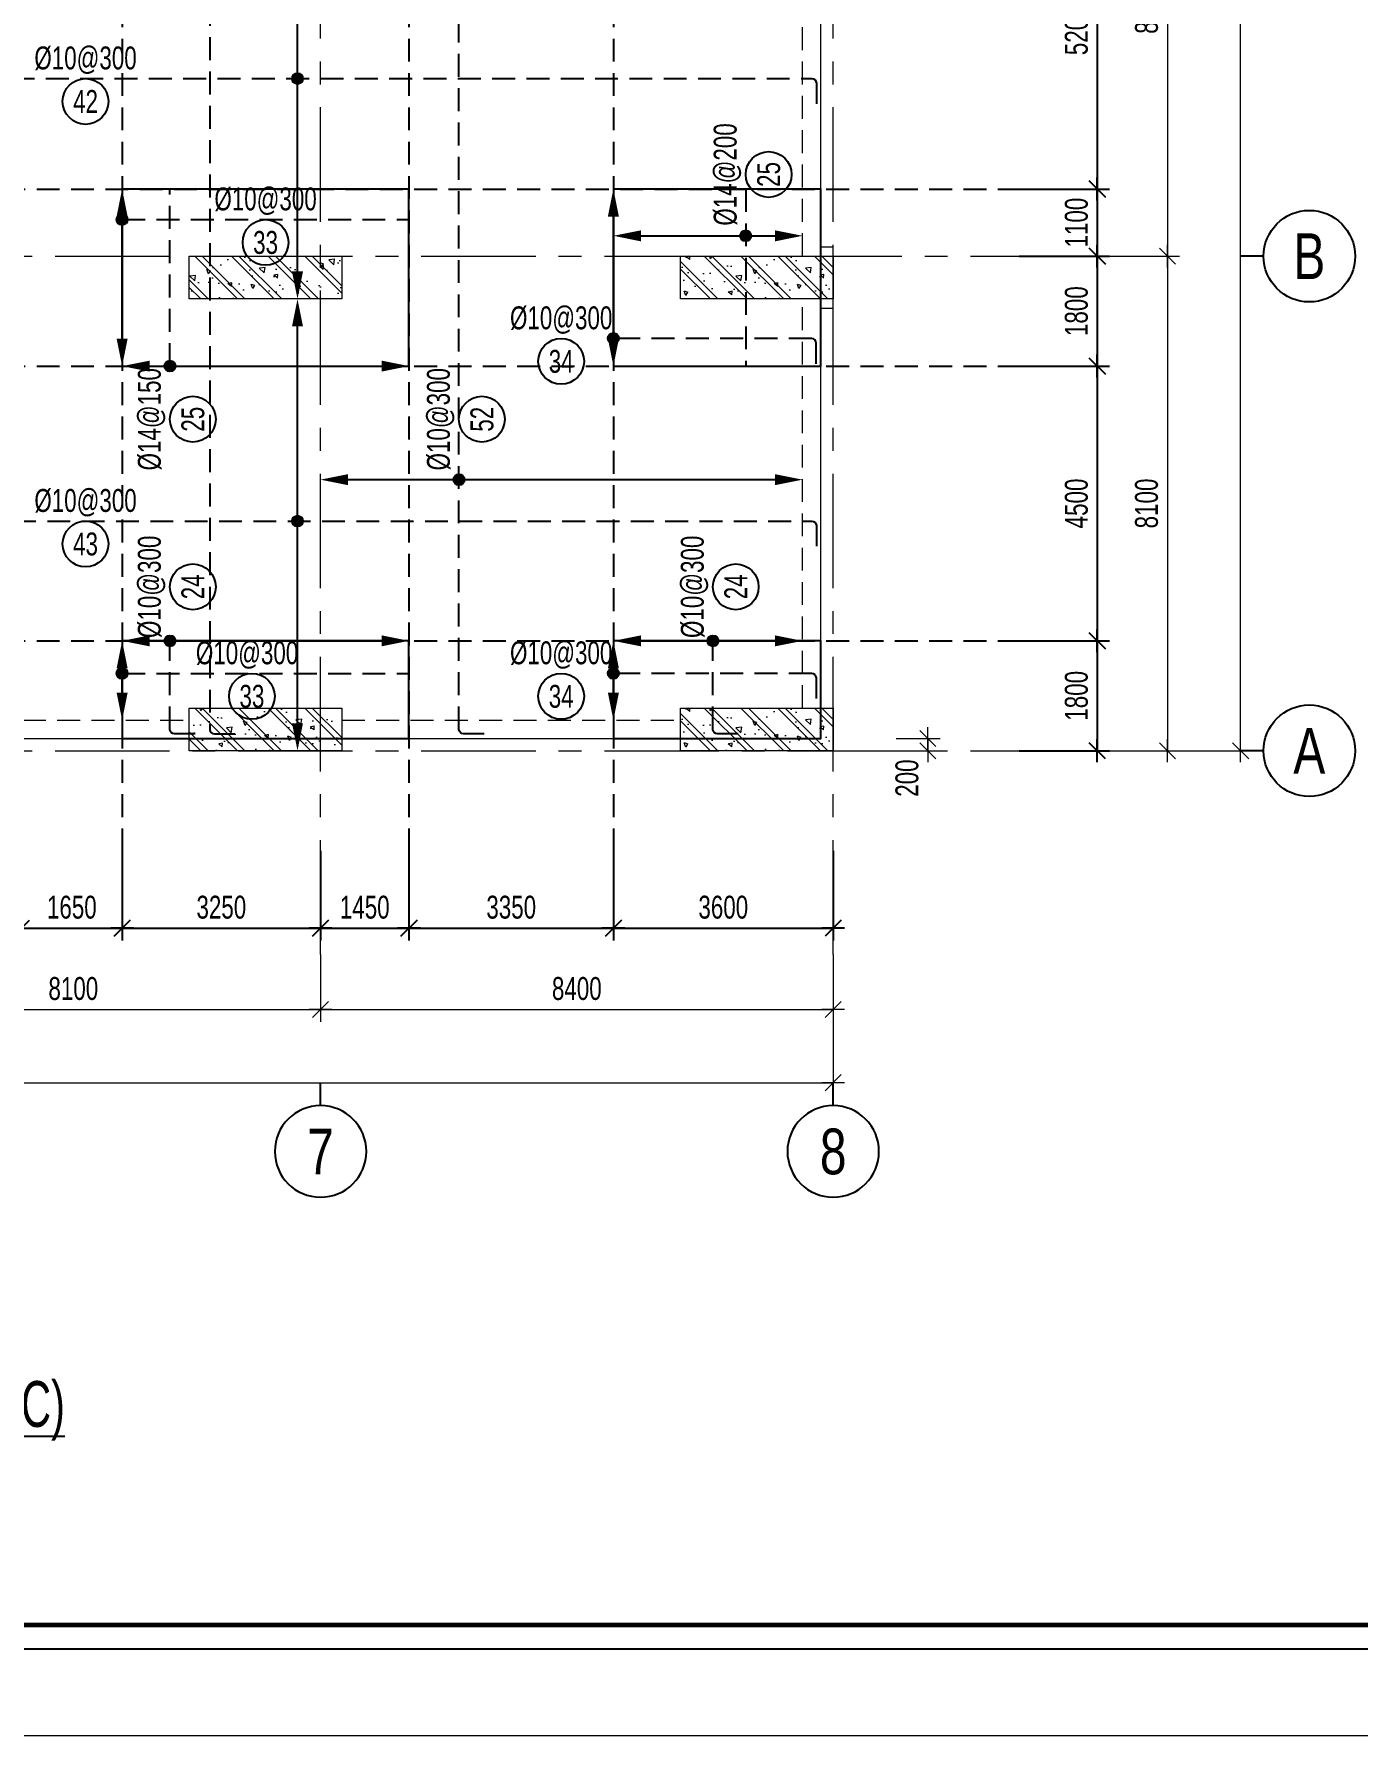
# Model space of a CAD drawing. Extents: x 475529 to 721982, y 1293854 to 1371032.
# Drawn here: x 677306 to 699000, y 1293854 to 1321727 of the extents above; entities that cross this region are included whole.
import ezdxf
from ezdxf.enums import TextEntityAlignment as Align

# ---------------------------------------------------------------- set-up
doc = ezdxf.new("R2010")
doc.units = 0
doc.header["$LTSCALE"] = 1500
doc.header["$MEASUREMENT"] = 0
doc.linetypes.add('CENTER', pattern=[2, 1.25, -0.25, 0.25, -0.25])
doc.linetypes.add('HIDDEN', pattern=[0.375, 0.25, -0.125])
doc.layers.get('Defpoints').update_dxf_attribs({"lineweight": 9})
for name, color, linetype, lineweight in [('02.CDC.DIM', 1, 'Continuous', 20), ('CDC- COT', 3, 'Continuous', 0), ('CDC- DAM', 3, 'Continuous', 5), ('CDC- TRUC', 5, 'CENTER', 15), ('Dim', 8, 'Continuous', 15)]:
    doc.layers.add(name, color=color, linetype=linetype, lineweight=lineweight)
for name, color, linetype in [('CDC-KHUNGTEN', 9, 'Continuous'), ('CDC.02.DIM', 1, 'Continuous'), ('CDC.06.TEXT', 2, 'Continuous'), ('KCS_CHI', 1, 'Continuous'), ('KCS_DIM', 1, 'Continuous'), ('KCS_HIDDEN', 8, 'HIDDEN'), ('KCS_STEEL_TOP', 4, 'HIDDEN'), ('KCS_TEXT_SOTHEP', 2, 'Continuous'), ('KCS_TEXT_TEN COT', 3, 'Continuous'), ('KCS_TEXT_THEP', 2, 'Continuous')]:
    doc.layers.add(name, color=color, linetype=linetype)
doc.layers.add('KCS_KHONG_IN', color=87, linetype='Continuous', plot=False)
doc.styles.add('BIGTEXT', font='', dxfattribs={"width": 0.8, "height": 1000})
doc.styles.add('KCS_SMTEXT', font='arial.ttf', dxfattribs={"width": 0.7})
doc.styles.add('VN simplex', font='arial.ttf', dxfattribs={"width": 0.7})
doc.styles.get('BIGTEXT').set_extended_font_data('.VnArialH')
doc.dimstyles.new('DIM A1 1-150 (Time City)', dxfattribs={"dimtxt": 375, "dimasz": 1.25, "dimexe": 200, "dimexo": 0, "dimgap": 150, "dimtad": 1, "dimdec": 0, "dimzin": 13, "dimdsep": 46, "dimtxsty": 'VN simplex', "dimblk1": 'D', "dimblk2": 'D', "dimsah": 1, "dimcen": 0, "dimdle": 50, "dimclrd": 1, "dimclre": 1, "dimclrt": 2, "dimadec": 0, "dimazin": 0, "dimtfac": 1, "dimtdec": 0, "dimtix": 1, "dimtmove": 2, "dimatfit": 3, "dimldrblk": 'D', "dimfxl": 1, "dimtolj": 1, "dimtzin": 13, "dimarcsym": 0})

# ---------------------------------------------------------------- blocks, each defined once
blk = doc.blocks.new('D')
at = {"color": 8}
blk.add_line((150, 0), (-150, 0), dxfattribs=at)
at = {"color": 3}
blk.add_line((106, 106), (-106, -106), dxfattribs=at)
blk = doc.blocks.new('*D241')
at = {"layer": 'Defpoints', "color": 0, "ltscale": 0.5, "transparency": 16777216}
for p in [(61803, 16200), (61803, 8100), (62778, 8100)]:
    blk.add_point(p, dxfattribs=at)
at = {"layer": 'Dim', "color": 1, "lineweight": -2, "ltscale": 0.5, "transparency": 16777216}
for p, q in [((61803, 16200), (62978, 16200)), ((62778, 16199), (62778, 8101)), ((61803, 8100), (62978, 8100))]:
    blk.add_line(p, q, dxfattribs=at)
at = {"layer": 'Dim', "color": 1, "lineweight": -2, "ltscale": 0.5, "transparency": 16777216, "xscale": 1.25, "yscale": 1.25, "zscale": 1.25}
for p, rotation in [((62778, 16200), 90), ((62778, 8100), 270)]:
    blk.add_blockref('D', p, dxfattribs=dict(at, rotation=rotation))
at = {"layer": 'Dim', "color": 2, "ltscale": 0.5, "transparency": 16777216, "insert": (62437, 12150), "char_height": 375, "attachment_point": 5, "rotation": 90, "style": 'VN simplex'}
blk.add_mtext('\\A1;8100', dxfattribs=at)
blk = doc.blocks.new('*D242')
at = {"layer": 'Defpoints', "color": 0, "ltscale": 0.5, "transparency": 16777216}
for p in [(61803, 8100), (61583, 0), (62778, 0)]:
    blk.add_point(p, dxfattribs=at)
at = {"layer": 'Dim', "color": 1, "lineweight": -2, "ltscale": 0.5, "transparency": 16777216}
for p, q in [((61803, 8100), (62978, 8100)), ((62778, 8099), (62778, 1)), ((61583, 0), (62978, 0))]:
    blk.add_line(p, q, dxfattribs=at)
at = {"layer": 'Dim', "color": 1, "lineweight": -2, "ltscale": 0.5, "transparency": 16777216, "xscale": 1.25, "yscale": 1.25, "zscale": 1.25}
for p, rotation in [((62778, 8100), 90), ((62778, 0), 270)]:
    blk.add_blockref('D', p, dxfattribs=dict(at, rotation=rotation))
at = {"layer": 'Dim', "color": 2, "ltscale": 0.5, "transparency": 16777216, "insert": (62437, 4050), "char_height": 375, "attachment_point": 5, "rotation": 90, "style": 'VN simplex'}
blk.add_mtext('\\A1;8100', dxfattribs=at)
blk = doc.blocks.new('*D261')
at = {"layer": 'Defpoints', "color": 0, "ltscale": 0.5, "transparency": 16777216}
for p in [(40800, -3337), (48900, -3337), (48900, -4237)]:
    blk.add_point(p, dxfattribs=at)
at = {"layer": 'Dim', "color": 1, "lineweight": -2, "ltscale": 0.5, "transparency": 16777216}
for p, q in [((40800, -3337), (40800, -4437)), ((48900, -3337), (48900, -4437)), ((40801, -4237), (48899, -4237))]:
    blk.add_line(p, q, dxfattribs=at)
at = {"layer": 'Dim', "color": 1, "lineweight": -2, "ltscale": 0.5, "transparency": 16777216, "xscale": 1.25, "yscale": 1.25, "zscale": 1.25, "rotation": 180}
blk.add_blockref('D', (40800, -4237), dxfattribs=at)
at = {"layer": 'Dim', "color": 1, "lineweight": -2, "ltscale": 0.5, "transparency": 16777216, "xscale": 1.25, "yscale": 1.25, "zscale": 1.25}
blk.add_blockref('D', (48900, -4237), dxfattribs=at)
at = {"layer": 'Dim', "color": 2, "ltscale": 0.5, "transparency": 16777216, "insert": (44850, -3896), "char_height": 375, "attachment_point": 5, "style": 'VN simplex'}
blk.add_mtext('\\A1;8100', dxfattribs=at)
blk = doc.blocks.new('*D262')
at = {"layer": 'Defpoints', "color": 0, "ltscale": 0.5, "transparency": 16777216}
for p in [(48900, -3337), (57300, -3337), (57300, -4237)]:
    blk.add_point(p, dxfattribs=at)
at = {"layer": 'Dim', "color": 1, "lineweight": -2, "ltscale": 0.5, "transparency": 16777216}
for p, q in [((48900, -3337), (48900, -4437)), ((57300, -3337), (57300, -4437)), ((48901, -4237), (57299, -4237))]:
    blk.add_line(p, q, dxfattribs=at)
at = {"layer": 'Dim', "color": 1, "lineweight": -2, "ltscale": 0.5, "transparency": 16777216, "xscale": 1.25, "yscale": 1.25, "zscale": 1.25, "rotation": 180}
blk.add_blockref('D', (48900, -4237), dxfattribs=at)
at = {"layer": 'Dim', "color": 1, "lineweight": -2, "ltscale": 0.5, "transparency": 16777216, "xscale": 1.25, "yscale": 1.25, "zscale": 1.25}
blk.add_blockref('D', (57300, -4237), dxfattribs=at)
at = {"layer": 'Dim', "color": 2, "ltscale": 0.5, "transparency": 16777216, "insert": (53100, -3896), "char_height": 375, "attachment_point": 5, "style": 'VN simplex'}
blk.add_mtext('\\A1;8400', dxfattribs=at)
blk = doc.blocks.new('*D254')
at = {"layer": 'Defpoints', "color": 0, "ltscale": 0.5, "transparency": 16777216}
for p in [(61803, 48600), (63978, 48600), (61803, 0)]:
    blk.add_point(p, dxfattribs=at)
at = {"layer": 'Dim', "color": 1, "lineweight": -2, "ltscale": 0.5, "transparency": 16777216}
for p, q in [((61803, 48600), (64178, 48600)), ((63978, 1), (63978, 48599)), ((61803, 0), (64178, 0))]:
    blk.add_line(p, q, dxfattribs=at)
at = {"layer": 'Dim', "color": 1, "lineweight": -2, "ltscale": 0.5, "transparency": 16777216, "xscale": 1.25, "yscale": 1.25, "zscale": 1.25}
for p, rotation in [((63978, 48600), 90), ((63978, 0), 270)]:
    blk.add_blockref('D', p, dxfattribs=dict(at, rotation=rotation))
at = {"layer": 'Dim', "color": 2, "ltscale": 0.5, "transparency": 16777216, "insert": (63637, 24300), "char_height": 375, "attachment_point": 5, "rotation": 90, "style": 'VN simplex'}
blk.add_mtext('\\A1;48600', dxfattribs=at)
blk = doc.blocks.new('*D256')
at = {"layer": 'Defpoints', "color": 0, "ltscale": 0.5, "transparency": 16777216}
for p in [(0, -3337), (57300, -3337), (57300, -5437)]:
    blk.add_point(p, dxfattribs=at)
at = {"layer": 'Dim', "color": 1, "lineweight": -2, "ltscale": 0.5, "transparency": 16777216}
for p, q in [((0, -3337), (0, -5637)), ((57300, -3337), (57300, -5637)), ((1, -5437), (57299, -5437))]:
    blk.add_line(p, q, dxfattribs=at)
at = {"layer": 'Dim', "color": 1, "lineweight": -2, "ltscale": 0.5, "transparency": 16777216, "xscale": 1.25, "yscale": 1.25, "zscale": 1.25, "rotation": 180}
blk.add_blockref('D', (0, -5437), dxfattribs=at)
at = {"layer": 'Dim', "color": 1, "lineweight": -2, "ltscale": 0.5, "transparency": 16777216, "xscale": 1.25, "yscale": 1.25, "zscale": 1.25}
blk.add_blockref('D', (57300, -5437), dxfattribs=at)
at = {"layer": 'Dim', "color": 2, "ltscale": 0.5, "transparency": 16777216, "insert": (28650, -5095), "char_height": 375, "attachment_point": 5, "style": 'VN simplex'}
blk.add_mtext('\\A1;57300', dxfattribs=at)
blk = doc.blocks.new('*D248')
at = {"layer": 'Defpoints', "color": 0, "ltscale": 0.5, "transparency": 16777216}
for p in [(58333, 200), (58333, 0), (58853, 0)]:
    blk.add_point(p, dxfattribs=at)
at = {"layer": 'Dim', "color": 1, "lineweight": -2, "ltscale": 0.5, "transparency": 16777216}
for p, q in [((58333, 200), (59053, 200)), ((58333, 0), (59053, 0)), ((58853, 201), (58853, 203)), ((58853, 200), (58853, 0)), ((58853, -1), (58853, -2))]:
    blk.add_line(p, q, dxfattribs=at)
at = {"layer": 'Dim', "color": 1, "lineweight": -2, "ltscale": 0.5, "transparency": 16777216, "xscale": 1.25, "yscale": 1.25, "zscale": 1.25}
for p, rotation in [((58853, 200), 270), ((58853, 0), 90)]:
    blk.add_blockref('D', p, dxfattribs=dict(at, rotation=rotation))
at = {"layer": 'Dim', "color": 2, "ltscale": 0.5, "transparency": 16777216, "insert": (58511, -448), "char_height": 375, "attachment_point": 5, "rotation": 90, "style": 'VN simplex'}
blk.add_mtext('\\A1;200', dxfattribs=at)
blk = doc.blocks.new('cot vach loi tang 3 new')
at = {"layer": 'CDC- COT'}
h = blk.add_hatch(dxfattribs=at)
h.set_pattern_fill('BT-01', color=8, scale=100, angle=90, pattern_type=2)
h.set_pattern_definition([(140, (435592.93, -475572.3), (62.7521, 717.2602), [75, -825]), (85, (435592.9, -475572.3), (-752.1921, -138.7513), [60, -660]), (190.4514, (435598.16, -475512.5), (-689.4395, 578.5094), [63.7402, -701.1421]), (136.1842, (435392.9, -475572.3), (165.519, 1067.241), [112.5, -1237.5]), (186.6356, (435406.7, -475483.4), (-974.118, 934.6627), [95.6103, -1051.713]), (81.1842, (435392.9, -475572.3), (-974.1186, 934.662), [90, -990]), (111, (435442.93, -475472.3), (402.6189, 596.90705), [75, -825]), (56, (435442.9, -475472.3), (-725.15, 243.3153), [60, -660]), (161.4514, (435476.5, -475422.56), (-322.5305, 840.2226), [63.7402, -701.1421]), (127.5, (435592.93, -475572.3), (-332.89385, 12.15986), [0, -652, 0, -670, 0, -662.5]), (97.5, (435592.93, -475572.3), (-394.4117, 263.06954), [0, -382, 0, -637, 0, -252.5]), (57.5, (435592.93, -475795.3), (22.55487, 533.82244), [0, -250, 0, -780, 0, -1035]), (47.5, (435592.93, -475895.3), (-100.105, 583.18617), [0, -325, 0, -518, 0, -735]), (135, (435592.93, -475572.3), (-300.5204, -300.5204), []), (135, (435470.43, -475572.3), (-300.5204, -300.5204), [])])
h.paths.add_polyline_path([(88957, -268443), (88957, -267743), (91457, -267743), (91457, -268443)])
h = blk.add_hatch(dxfattribs=at)
h.set_pattern_fill('BT-01', color=8, scale=100, angle=90, pattern_type=2)
h.set_pattern_definition([(140, (444542.93, -475572.3), (62.7521, 717.2602), [75, -825]), (85, (444542.9, -475572.3), (-752.1921, -138.7513), [60, -660]), (190.4514, (444548.16, -475512.5), (-689.4395, 578.5094), [63.7402, -701.1421]), (136.1842, (444342.9, -475572.3), (165.519, 1067.241), [112.5, -1237.5]), (186.6356, (444356.7, -475483.4), (-974.118, 934.6627), [95.6103, -1051.713]), (81.1842, (444342.9, -475572.3), (-974.1186, 934.662), [90, -990]), (111, (444392.93, -475472.3), (402.6189, 596.90705), [75, -825]), (56, (444392.9, -475472.3), (-725.15, 243.3153), [60, -660]), (161.4514, (444426.5, -475422.56), (-322.5305, 840.2226), [63.7402, -701.1421]), (127.5, (444542.93, -475572.3), (-332.89385, 12.15986), [0, -652, 0, -670, 0, -662.5]), (97.5, (444542.93, -475572.3), (-394.4117, 263.06954), [0, -382, 0, -637, 0, -252.5]), (57.5, (444542.93, -475795.3), (22.55487, 533.82244), [0, -250, 0, -780, 0, -1035]), (47.5, (444542.93, -475895.3), (-100.105, 583.18617), [0, -325, 0, -518, 0, -735]), (135, (444542.93, -475572.3), (-300.5204, -300.5204), []), (135, (444420.43, -475572.3), (-300.5204, -300.5204), [])])
h.paths.add_polyline_path([(97007, -268443), (97007, -267743), (99507, -267743), (99507, -268443)])
h = blk.add_hatch(dxfattribs=at)
h.set_pattern_fill('BT-01', color=8, scale=100, angle=90, pattern_type=2)
h.set_pattern_definition([(140, (436192.93, -482972.3), (62.7521, 717.2602), [75, -825]), (85, (436192.9, -482972.3), (-752.1921, -138.7513), [60, -660]), (190.4514, (436198.16, -482912.5), (-689.4395, 578.5094), [63.7402, -701.1421]), (136.1842, (435992.9, -482972.3), (165.519, 1067.241), [112.5, -1237.5]), (186.6356, (436006.7, -482883.4), (-974.118, 934.6627), [95.6103, -1051.713]), (81.1842, (435992.9, -482972.3), (-974.1186, 934.662), [90, -990]), (111, (436042.93, -482872.3), (402.6189, 596.90705), [75, -825]), (56, (436042.9, -482872.3), (-725.15, 243.3153), [60, -660]), (161.4514, (436076.5, -482822.56), (-322.5305, 840.2226), [63.7402, -701.1421]), (127.5, (436192.93, -482972.3), (-332.89385, 12.15986), [0, -652, 0, -670, 0, -662.5]), (97.5, (436192.93, -482972.3), (-394.4117, 263.06954), [0, -382, 0, -637, 0, -252.5]), (57.5, (436192.93, -483195.3), (22.55487, 533.82244), [0, -250, 0, -780, 0, -1035]), (47.5, (436192.93, -483295.3), (-100.105, 583.18617), [0, -325, 0, -518, 0, -735]), (135, (436192.93, -482972.3), (-300.5204, -300.5204), []), (135, (436070.43, -482972.3), (-300.5204, -300.5204), [])])
h.paths.add_polyline_path([(88957, -275843), (88957, -275143), (91457, -275143), (91457, -275843)])
h = blk.add_hatch(dxfattribs=at)
h.set_pattern_fill('BT-01', color=8, scale=100, angle=90, pattern_type=2)
h.set_pattern_definition([(140, (444542.93, -482972.3), (62.7521, 717.2602), [75, -825]), (85, (444542.9, -482972.3), (-752.1921, -138.7513), [60, -660]), (190.4514, (444548.16, -482912.5), (-689.4395, 578.5094), [63.7402, -701.1421]), (136.1842, (444342.9, -482972.3), (165.519, 1067.241), [112.5, -1237.5]), (186.6356, (444356.7, -482883.4), (-974.118, 934.6627), [95.6103, -1051.713]), (81.1842, (444342.9, -482972.3), (-974.1186, 934.662), [90, -990]), (111, (444392.93, -482872.3), (402.6189, 596.90705), [75, -825]), (56, (444392.9, -482872.3), (-725.15, 243.3153), [60, -660]), (161.4514, (444426.5, -482822.56), (-322.5305, 840.2226), [63.7402, -701.1421]), (127.5, (444542.93, -482972.3), (-332.89385, 12.15986), [0, -652, 0, -670, 0, -662.5]), (97.5, (444542.93, -482972.3), (-394.4117, 263.06954), [0, -382, 0, -637, 0, -252.5]), (57.5, (444542.93, -483195.3), (22.55487, 533.82244), [0, -250, 0, -780, 0, -1035]), (47.5, (444542.93, -483295.3), (-100.105, 583.18617), [0, -325, 0, -518, 0, -735]), (135, (444542.93, -482972.3), (-300.5204, -300.5204), []), (135, (444420.43, -482972.3), (-300.5204, -300.5204), [])])
h.paths.add_polyline_path([(97007, -275843), (97007, -275143), (99507, -275143), (99507, -275843)])
for points in [[(88957, -268443), (88957, -267743), (91457, -267743), (91457, -268443)], [(97007, -268443), (97007, -267743), (99507, -267743), (99507, -268443)], [(88957, -275843), (88957, -275143), (91457, -275143), (91457, -275843)], [(97007, -275843), (97007, -275143), (99507, -275143), (99507, -275843)]]:
    blk.add_lwpolyline(points, close=True, dxfattribs=at)
blk = doc.blocks.new('_Axis name')
at = {"layer": 'CDC.02.DIM'}
blk.add_line((0, 2.5), (0, 0), dxfattribs=at)
blk.add_circle((0, 7.5), 5, dxfattribs=at)
at = {"layer": 'CDC.02.DIM', "style": 'BIGTEXT', "width": 0.75}
blk.add_attdef('.', text='', height=5, dxfattribs=at).set_placement((0, 7.5), align=Align.MIDDLE)
blk = doc.blocks.new('KCS_MuiTenRaiThep')
blk.add_lwpolyline([(0, 0, 0, 1.2, 0), (3, 0, 1.2, 1.2, 0)], format="xyseb")
blk = doc.blocks.new('KCS_ChamRaiThep')
h = blk.add_hatch(color=256)
h.dxf.hatch_style = 1
h.paths.add_polyline_path([(0.6, 0, 1), (-0.6, 0, 1)])
blk.add_circle((0, 0), 0.6)
blk = doc.blocks.new('*D43')
at = {"layer": 'Defpoints', "color": 0, "transparency": 16777216}
for p in [(693446, 1324389), (693446, 1319189), (694728, 1319189)]:
    blk.add_point(p, dxfattribs=at)
at = {"layer": 'KCS_DIM', "color": 1, "lineweight": -2, "transparency": 16777216}
for p, q in [((693446, 1324389), (694928, 1324389)), ((694728, 1324388), (694728, 1319190)), ((693446, 1319189), (694928, 1319189))]:
    blk.add_line(p, q, dxfattribs=at)
at = {"layer": 'KCS_DIM', "color": 1, "lineweight": -2, "transparency": 16777216, "xscale": 1.25, "yscale": 1.25, "zscale": 1.25}
for p, rotation in [((694728, 1324389), 90), ((694728, 1319189), 270)]:
    blk.add_blockref('D', p, dxfattribs=dict(at, rotation=rotation))
at = {"layer": 'KCS_DIM', "color": 2, "transparency": 16777216, "insert": (694387, 1321789), "char_height": 375, "attachment_point": 5, "rotation": 90, "style": 'VN simplex'}
blk.add_mtext('\\A1;5200', dxfattribs=at)
blk = doc.blocks.new('*D44')
at = {"layer": 'Defpoints', "color": 0, "transparency": 16777216}
for p in [(693446, 1319189), (693446, 1318089), (694728, 1318089)]:
    blk.add_point(p, dxfattribs=at)
at = {"layer": 'KCS_DIM', "color": 1, "lineweight": -2, "transparency": 16777216}
for p, q in [((693446, 1319189), (694928, 1319189)), ((694728, 1319188), (694728, 1318090)), ((693446, 1318089), (694928, 1318089))]:
    blk.add_line(p, q, dxfattribs=at)
at = {"layer": 'KCS_DIM', "color": 1, "lineweight": -2, "transparency": 16777216, "xscale": 1.25, "yscale": 1.25, "zscale": 1.25}
for p, rotation in [((694728, 1319189), 90), ((694728, 1318089), 270)]:
    blk.add_blockref('D', p, dxfattribs=dict(at, rotation=rotation))
at = {"layer": 'KCS_DIM', "color": 2, "transparency": 16777216, "insert": (694387, 1318639), "char_height": 375, "attachment_point": 5, "rotation": 90, "style": 'VN simplex'}
blk.add_mtext('\\A1;1100', dxfattribs=at)
blk = doc.blocks.new('*D7')
at = {"layer": 'Defpoints', "color": 0, "transparency": 16777216}
for p in [(693446, 1318089), (693446, 1316289), (694728, 1316289)]:
    blk.add_point(p, dxfattribs=at)
at = {"layer": 'KCS_DIM', "color": 1, "lineweight": -2, "transparency": 16777216}
for p, q in [((693446, 1318089), (694928, 1318089)), ((694728, 1318088), (694728, 1316290)), ((693446, 1316289), (694928, 1316289))]:
    blk.add_line(p, q, dxfattribs=at)
at = {"layer": 'KCS_DIM', "color": 1, "lineweight": -2, "transparency": 16777216, "xscale": 1.25, "yscale": 1.25, "zscale": 1.25}
for p, rotation in [((694728, 1318089), 90), ((694728, 1316289), 270)]:
    blk.add_blockref('D', p, dxfattribs=dict(at, rotation=rotation))
at = {"layer": 'KCS_DIM', "color": 2, "transparency": 16777216, "insert": (694387, 1317189), "char_height": 375, "attachment_point": 5, "rotation": 90, "style": 'VN simplex'}
blk.add_mtext('\\A1;1800', dxfattribs=at)
blk = doc.blocks.new('*D8')
at = {"layer": 'Defpoints', "color": 0, "transparency": 16777216}
for p in [(693446, 1316289), (693446, 1311789), (694728, 1311789)]:
    blk.add_point(p, dxfattribs=at)
at = {"layer": 'KCS_DIM', "color": 1, "lineweight": -2, "transparency": 16777216}
for p, q in [((693446, 1316289), (694928, 1316289)), ((694728, 1316288), (694728, 1311790)), ((693446, 1311789), (694928, 1311789))]:
    blk.add_line(p, q, dxfattribs=at)
at = {"layer": 'KCS_DIM', "color": 1, "lineweight": -2, "transparency": 16777216, "xscale": 1.25, "yscale": 1.25, "zscale": 1.25}
for p, rotation in [((694728, 1316289), 90), ((694728, 1311789), 270)]:
    blk.add_blockref('D', p, dxfattribs=dict(at, rotation=rotation))
at = {"layer": 'KCS_DIM', "color": 2, "transparency": 16777216, "insert": (694387, 1314039), "char_height": 375, "attachment_point": 5, "rotation": 90, "style": 'VN simplex'}
blk.add_mtext('\\A1;4500', dxfattribs=at)
blk = doc.blocks.new('*D9')
at = {"layer": 'Defpoints', "color": 0, "transparency": 16777216}
for p in [(693446, 1311789), (693446, 1309989), (694728, 1309989)]:
    blk.add_point(p, dxfattribs=at)
at = {"layer": 'KCS_DIM', "color": 1, "lineweight": -2, "transparency": 16777216}
for p, q in [((693446, 1311789), (694928, 1311789)), ((694728, 1311788), (694728, 1309990)), ((693446, 1309989), (694928, 1309989))]:
    blk.add_line(p, q, dxfattribs=at)
at = {"layer": 'KCS_DIM', "color": 1, "lineweight": -2, "transparency": 16777216, "xscale": 1.25, "yscale": 1.25, "zscale": 1.25}
for p, rotation in [((694728, 1311789), 90), ((694728, 1309989), 270)]:
    blk.add_blockref('D', p, dxfattribs=dict(at, rotation=rotation))
at = {"layer": 'KCS_DIM', "color": 2, "transparency": 16777216, "insert": (694387, 1310889), "char_height": 375, "attachment_point": 5, "rotation": 90, "style": 'VN simplex'}
blk.add_mtext('\\A1;1800', dxfattribs=at)
blk = doc.blocks.new('*D17')
at = {"layer": 'Defpoints', "color": 0, "transparency": 16777216}
for p in [(677100, 1308349), (678750, 1308349), (678750, 1307083)]:
    blk.add_point(p, dxfattribs=at)
at = {"layer": 'KCS_DIM', "color": 1, "lineweight": -2, "transparency": 16777216}
for p, q in [((677100, 1308349), (677100, 1306883)), ((678750, 1308349), (678750, 1306883)), ((677101, 1307083), (678749, 1307083))]:
    blk.add_line(p, q, dxfattribs=at)
at = {"layer": 'KCS_DIM', "color": 1, "lineweight": -2, "transparency": 16777216, "xscale": 1.25, "yscale": 1.25, "zscale": 1.25, "rotation": 180}
blk.add_blockref('D', (677100, 1307083), dxfattribs=at)
at = {"layer": 'KCS_DIM', "color": 1, "lineweight": -2, "transparency": 16777216, "xscale": 1.25, "yscale": 1.25, "zscale": 1.25}
blk.add_blockref('D', (678750, 1307083), dxfattribs=at)
at = {"layer": 'KCS_DIM', "color": 2, "transparency": 16777216, "insert": (677925, 1307425), "char_height": 375, "attachment_point": 5, "style": 'VN simplex'}
blk.add_mtext('\\A1;1650', dxfattribs=at)
blk = doc.blocks.new('*D18')
at = {"layer": 'Defpoints', "color": 0, "transparency": 16777216}
for p in [(678750, 1308349), (682000, 1308349), (682000, 1307083)]:
    blk.add_point(p, dxfattribs=at)
at = {"layer": 'KCS_DIM', "color": 1, "lineweight": -2, "transparency": 16777216}
for p, q in [((678750, 1308349), (678750, 1306883)), ((682000, 1308349), (682000, 1306883)), ((678751, 1307083), (681999, 1307083))]:
    blk.add_line(p, q, dxfattribs=at)
at = {"layer": 'KCS_DIM', "color": 1, "lineweight": -2, "transparency": 16777216, "xscale": 1.25, "yscale": 1.25, "zscale": 1.25, "rotation": 180}
blk.add_blockref('D', (678750, 1307083), dxfattribs=at)
at = {"layer": 'KCS_DIM', "color": 1, "lineweight": -2, "transparency": 16777216, "xscale": 1.25, "yscale": 1.25, "zscale": 1.25}
blk.add_blockref('D', (682000, 1307083), dxfattribs=at)
at = {"layer": 'KCS_DIM', "color": 2, "transparency": 16777216, "insert": (680375, 1307425), "char_height": 375, "attachment_point": 5, "style": 'VN simplex'}
blk.add_mtext('\\A1;3250', dxfattribs=at)
blk = doc.blocks.new('*D19')
at = {"layer": 'Defpoints', "color": 0, "transparency": 16777216}
for p in [(682000, 1308349), (683450, 1308349), (683450, 1307083)]:
    blk.add_point(p, dxfattribs=at)
at = {"layer": 'KCS_DIM', "color": 1, "lineweight": -2, "transparency": 16777216}
for p, q in [((682000, 1308349), (682000, 1306883)), ((683450, 1308349), (683450, 1306883)), ((682001, 1307083), (683449, 1307083))]:
    blk.add_line(p, q, dxfattribs=at)
at = {"layer": 'KCS_DIM', "color": 1, "lineweight": -2, "transparency": 16777216, "xscale": 1.25, "yscale": 1.25, "zscale": 1.25, "rotation": 180}
blk.add_blockref('D', (682000, 1307083), dxfattribs=at)
at = {"layer": 'KCS_DIM', "color": 1, "lineweight": -2, "transparency": 16777216, "xscale": 1.25, "yscale": 1.25, "zscale": 1.25}
blk.add_blockref('D', (683450, 1307083), dxfattribs=at)
at = {"layer": 'KCS_DIM', "color": 2, "transparency": 16777216, "insert": (682725, 1307425), "char_height": 375, "attachment_point": 5, "style": 'VN simplex'}
blk.add_mtext('\\A1;1450', dxfattribs=at)
blk = doc.blocks.new('*D20')
at = {"layer": 'Defpoints', "color": 0, "transparency": 16777216}
for p in [(683450, 1308349), (686800, 1308349), (686800, 1307083)]:
    blk.add_point(p, dxfattribs=at)
at = {"layer": 'KCS_DIM', "color": 1, "lineweight": -2, "transparency": 16777216}
for p, q in [((683450, 1308349), (683450, 1306883)), ((686800, 1308349), (686800, 1306883)), ((683451, 1307083), (686799, 1307083))]:
    blk.add_line(p, q, dxfattribs=at)
at = {"layer": 'KCS_DIM', "color": 1, "lineweight": -2, "transparency": 16777216, "xscale": 1.25, "yscale": 1.25, "zscale": 1.25, "rotation": 180}
blk.add_blockref('D', (683450, 1307083), dxfattribs=at)
at = {"layer": 'KCS_DIM', "color": 1, "lineweight": -2, "transparency": 16777216, "xscale": 1.25, "yscale": 1.25, "zscale": 1.25}
blk.add_blockref('D', (686800, 1307083), dxfattribs=at)
at = {"layer": 'KCS_DIM', "color": 2, "transparency": 16777216, "insert": (685125, 1307425), "char_height": 375, "attachment_point": 5, "style": 'VN simplex'}
blk.add_mtext('\\A1;3350', dxfattribs=at)
blk = doc.blocks.new('*D21')
at = {"layer": 'Defpoints', "color": 0, "transparency": 16777216}
for p in [(686800, 1308349), (690400, 1308349), (690400, 1307083)]:
    blk.add_point(p, dxfattribs=at)
at = {"layer": 'KCS_DIM', "color": 1, "lineweight": -2, "transparency": 16777216}
for p, q in [((686800, 1308349), (686800, 1306883)), ((690400, 1308349), (690400, 1306883)), ((686801, 1307083), (690399, 1307083))]:
    blk.add_line(p, q, dxfattribs=at)
at = {"layer": 'KCS_DIM', "color": 1, "lineweight": -2, "transparency": 16777216, "xscale": 1.25, "yscale": 1.25, "zscale": 1.25, "rotation": 180}
blk.add_blockref('D', (686800, 1307083), dxfattribs=at)
at = {"layer": 'KCS_DIM', "color": 1, "lineweight": -2, "transparency": 16777216, "xscale": 1.25, "yscale": 1.25, "zscale": 1.25}
blk.add_blockref('D', (690400, 1307083), dxfattribs=at)
at = {"layer": 'KCS_DIM', "color": 2, "transparency": 16777216, "insert": (688600, 1307425), "char_height": 375, "attachment_point": 5, "style": 'VN simplex'}
blk.add_mtext('\\A1;3600', dxfattribs=at)
blk = doc.blocks.new('KHUNG TEN')
at = {"layer": 'CDC-KHUNGTEN', "color": 8}
blk.add_lwpolyline([(75096, 1100), (83000, 1100), (83000, 58300), (3000, 58300), (3000, 1100), (75096, 1100)], dxfattribs=at)
at = {"layer": 'CDC-KHUNGTEN', "color": 255, "lineweight": 60}
blk.add_lwpolyline([(74900, 1400), (74900, 58000), (3300, 58000), (3300, 1400), (74900, 1400)], close=True, dxfattribs=at)
at = {"layer": 'Defpoints', "color": 1, "ltscale": 0.2}
blk.add_lwpolyline([(0, 0), (0, 59400), (84100, 59400), (84100, 0), (0, 0)], close=True, dxfattribs=at)
blk = doc.blocks.new('MBT04')
at = {"layer": 'CDC- DAM'}
for p, q in [((57100, 8100), (57100, 15500)), ((57100, 700), (57100, 7400)), ((42900, 200), (46750, 200)), ((49250, 200), (54800, 200))]:
    blk.add_line(p, q, dxfattribs=at)
at = {"layer": 'CDC- DAM', "linetype": 'HIDDEN'}
for points in [[(56800, 8100), (56800, 15500)], [(56800, 700), (56800, 7400)], [(42900, 500), (46750, 500)], [(49250, 500), (54800, 500)]]:
    blk.add_lwpolyline(points, dxfattribs=at)
at = {"layer": 'CDC- DAM'}
blk.add_lwpolyline([(57100, 7250), (57300, 7250), (57300, 8250), (57100, 8250)], dxfattribs=at)
at = {"layer": 'CDC- TRUC'}
for p, q in [((48900, -3337), (48900, 53023.7)), ((57300, -3337), (57300, 53023.7)), ((-3448.4, 8100), (61803.5, 8100)), ((-3448.4, 0), (61803.5, 0))]:
    blk.add_line(p, q, dxfattribs=at)
blk.add_blockref('cot vach loi tang 3 new', (-42207.4, 275842.2))
at = {"layer": '02.CDC.DIM'}
ref = blk.add_blockref('_Axis name', (63978.1, 8100), dxfattribs=dict(at, xscale=150, yscale=150, zscale=150, rotation=270))
ref.add_attrib('.', 'B', dxfattribs={"layer": 'CDC.02.DIM', "height": 750, "style": 'BIGTEXT', "width": 0.75}).set_placement((65103.1, 8100), align=Align.MIDDLE)
ref = blk.add_blockref('_Axis name', (63978.1, 0), dxfattribs=dict(at, xscale=150, yscale=150, zscale=150, rotation=270))
ref.add_attrib('.', 'A', dxfattribs={"layer": 'CDC.02.DIM', "height": 750, "style": 'BIGTEXT', "width": 0.75}).set_placement((65103.1, 0), align=Align.MIDDLE)
ref = blk.add_blockref('_Axis name', (48901.2, -5437), dxfattribs=dict(at, xscale=-150, yscale=150, zscale=150, rotation=180))
ref.add_attrib('.', '7', dxfattribs={"layer": 'CDC.02.DIM', "height": 750, "style": 'BIGTEXT', "width": 0.75}).set_placement((48901.2, -6562), align=Align.MIDDLE)
ref = blk.add_blockref('_Axis name', (57301.2, -5437), dxfattribs=dict(at, xscale=-150, yscale=150, zscale=150, rotation=180))
ref.add_attrib('.', '8', dxfattribs={"layer": 'CDC.02.DIM', "height": 750, "style": 'BIGTEXT', "width": 0.75}).set_placement((57301.2, -6562), align=Align.MIDDLE)
at = {"layer": 'Dim', "color": 1, "ltscale": 0.5}
for base, p1, p2, picture, middle in [((63978.1, 48600), (61803.5, 0), (61803.5, 48600), '*D254', (63636.7, 24300)), ((62778.1, 8100), (61803.5, 16200), (61803.5, 8100), '*D241', (62436.7, 12150)), ((62778.1, 0), (61803.5, 8100), (61582.6, 0), '*D242', (62436.7, 4050))]:
    dim = blk.add_linear_dim(base=base, p1=p1, p2=p2, angle=90, dimstyle='DIM A1 1-150 (Time City)', dxfattribs=at)
    dim.commit()
    dim.dimension.update_dxf_attribs({"geometry": picture, "text_midpoint": middle})
dim = blk.add_linear_dim(base=(58853, 0), p1=(58333.3, 200), p2=(58333.3, 0), angle=90, dimstyle='DIM A1 1-150 (Time City)', dxfattribs=at)
dim.commit()
dim.dimension.update_dxf_attribs({"geometry": '*D248', "text_midpoint": (58511.4, -447.5), "dimtype": 160})
for base, p1, p2, picture, middle in [((57300, -5437), (0, -3337), (57300, -3337), '*D256', (28650, -5095.4)), ((48900, -4237), (40800, -3337), (48900, -3337), '*D261', (44850, -3895.6)), ((57300, -4237), (48900, -3337), (57300, -3337), '*D262', (53100, -3895.6))]:
    dim = blk.add_linear_dim(base=base, p1=p1, p2=p2, dimstyle='DIM A1 1-150 (Time City)', dxfattribs=at)
    dim.commit()
    dim.dimension.update_dxf_attribs({"geometry": picture, "text_midpoint": middle})

msp = doc.modelspace()

# ---------------------------------------------------------------- linework, layer by layer
at = {"layer": 'KCS_CHI'}
for points in [[(681623, 1317719), (681623, 1325259)], [(681623, 1310319), (681623, 1317059)], [(682329.8, 1314429), (689569.8, 1314429)]]:
    msp.add_lwpolyline(points, dxfattribs=at)
at = {"layer": 'KCS_CHI', "color": 1}
for points in [[(678749.3, 1316619), (678749.3, 1318859)], [(686799.3, 1316619), (686799.3, 1318859)], [(687129.3, 1318422.8), (689569.8, 1318422.8)], [(679079.8, 1316288.8), (683119.8, 1316288.8)], [(679079.8, 1311789), (683119.8, 1311789)], [(687129.8, 1311789), (689569.8, 1311789)], [(678749.3, 1310819), (678749.3, 1311459)], [(686799.3, 1310819), (686799.3, 1311459)]]:
    msp.add_lwpolyline(points, dxfattribs=at)
at = {"layer": 'KCS_HIDDEN', "color": 164}
for p, q in [((678749.3, 1343589), (678749.8, 1308349.1)), ((683449.3, 1343589), (683449.8, 1308349.1)), ((686799.3, 1343589), (686799.8, 1308349.1)), ((666099.8, 1319189), (693446.4, 1319189)), ((666099.8, 1316289), (693446.4, 1316289)), ((666099.8, 1311789), (693446.4, 1311789))]:
    msp.add_line(p, q, dxfattribs=at)
at = {"layer": 'KCS_KHONG_IN'}
for points in [[(678749.8, 1316289.1), (683449.8, 1316289.1), (683449.8, 1319189.1), (678749.8, 1319189.1)], [(686799.8, 1316289), (690199.8, 1316289), (690199.8, 1319189), (686799.8, 1319189)], [(678749.8, 1310189), (683449.8, 1310189), (683449.8, 1311789), (678749.8, 1311789)], [(686799.8, 1310189), (690199.8, 1310189), (690199.8, 1311789), (686799.8, 1311789)]]:
    msp.add_lwpolyline(points, close=True, dxfattribs=at)
at = {"layer": 'KCS_STEEL_TOP'}
for points in [[(680598.8, 1358314), (680261.3, 1358314), (680232.6, 1358308.3), (680208.3, 1358292.1), (680192, 1358267.8), (680186.3, 1358239), (680186.3, 1310339), (680192, 1310310.3), (680208.3, 1310286), (680232.6, 1310269.8), (680261.3, 1310264), (680598.8, 1310264)], [(684681.9, 1310264), (684344.4, 1310264), (684315.7, 1310269.8), (684291.3, 1310286), (684275.1, 1310310.3), (684269.4, 1310339), (684269.4, 1325739.1), (684275.1, 1325767.8), (684291.3, 1325792.1), (684315.7, 1325808.3), (684344.4, 1325814.1), (684681.9, 1325814.1)], [(666174.8, 1320585.8), (666174.8, 1320923.3), (666180.5, 1320952), (666196.8, 1320976.4), (666221.1, 1320992.6), (666249.8, 1320998.3), (690049.8, 1320998.3), (690078.5, 1320992.6), (690102.9, 1320976.4), (690119.1, 1320952), (690124.8, 1320923.3), (690124.8, 1320585.8)], [(679532.5, 1316289), (679532.5, 1319189)], [(688968.5, 1319189), (688968.5, 1316289)], [(678749.8, 1318689.3), (683449.8, 1318689.3)], [(690124.3, 1316326.5), (690124.3, 1316664), (690118.6, 1316692.8), (690102.4, 1316717.1), (690078, 1316733.3), (690049.3, 1316739), (686799.3, 1316739)], [(665074.8, 1313338.4), (665074.8, 1313675.9), (665080.5, 1313704.6), (665096.8, 1313728.9), (665121.1, 1313745.2), (665149.8, 1313750.9), (690049.8, 1313750.9), (690078.5, 1313745.2), (690102.9, 1313728.9), (690119.1, 1313704.6), (690124.8, 1313675.9), (690124.8, 1313338.4)], [(679945, 1310264), (679607.5, 1310264), (679578.8, 1310269.8), (679554.5, 1310286), (679538.3, 1310310.3), (679532.5, 1310339), (679532.5, 1311789)], [(688841.9, 1310264), (688504.4, 1310264), (688475.7, 1310269.8), (688451.4, 1310286), (688435.2, 1310310.3), (688429.4, 1310339), (688429.4, 1311789)], [(678749.8, 1311256), (683449.8, 1311256)], [(690124.8, 1310843.5), (690124.8, 1311181), (690119.1, 1311209.7), (690102.9, 1311234), (690078.5, 1311250.3), (690049.8, 1311256), (686799.8, 1311256)]]:
    msp.add_lwpolyline(points, dxfattribs=at)
at = {"layer": 'KCS_TEXT_SOTHEP', "color": 1}
for centre in [(678149.8, 1320623.3), (689343.5, 1319427.5), (681099.8, 1318314.3), (685943.7, 1316366.9), (679907.5, 1315418.8), (684644.4, 1315418.8), (678149.8, 1313375.9), (679907.5, 1312674.1), (688804.4, 1312674.1), (680875.9, 1310881), (685943.7, 1310881)]:
    msp.add_circle(centre, 375, dxfattribs=at)

# ---------------------------------------------------------------- block references
at = {"layer": 'CDC.06.TEXT', "xscale": 1.29930377314748, "yscale": 1.29930377314748, "zscale": 1.29930377314748}
msp.add_blockref('KHUNG TEN', (612710.7, 1293853.6, 0), dxfattribs=at)
at = {"layer": 'Dim'}
msp.add_blockref('MBT04', (633099.8, 1309989), dxfattribs=at)
at = {"layer": 'KCS_CHI', "xscale": 150, "yscale": 150, "zscale": 150}
for name, p, rotation in [('KCS_ChamRaiThep', (681623, 1320998.3), 90.0000000000002), ('KCS_MuiTenRaiThep', (678749.3, 1319189), 270), ('KCS_MuiTenRaiThep', (686799.3, 1319189), 270), ('KCS_ChamRaiThep', (678749.3, 1318689.3), 90.0000000000002), ('KCS_MuiTenRaiThep', (689899.8, 1318422.8), 179.9999999999998), ('KCS_MuiTenRaiThep', (681623, 1317389), 90.0000000000002), ('KCS_MuiTenRaiThep', (681623, 1317389), 270), ('KCS_MuiTenRaiThep', (678749.3, 1316289), 90.0000000000002), ('KCS_ChamRaiThep', (686799.3, 1316741.9), 90.0000000000002), ('KCS_MuiTenRaiThep', (686799.3, 1316289), 90.0000000000002), ('KCS_MuiTenRaiThep', (683449.8, 1316288.8), 179.9999999999998), ('KCS_MuiTenRaiThep', (689899.8, 1314429), 179.9999999999998), ('KCS_ChamRaiThep', (681623, 1313750.9), 90.0000000000002), ('KCS_MuiTenRaiThep', (678749.3, 1311789), 270), ('KCS_MuiTenRaiThep', (683449.8, 1311789), 179.9999999999998), ('KCS_MuiTenRaiThep', (686799.3, 1311789), 270), ('KCS_MuiTenRaiThep', (689899.8, 1311789), 179.9999999999998), ('KCS_ChamRaiThep', (678749.3, 1311256), 90.0000000000002), ('KCS_ChamRaiThep', (686799.3, 1311256), 90.0000000000002), ('KCS_MuiTenRaiThep', (678749.3, 1310489), 90.0000000000002), ('KCS_MuiTenRaiThep', (686799.3, 1310489), 90.0000000000002), ('KCS_MuiTenRaiThep', (681623, 1309989), 90.0000000000002)]:
    msp.add_blockref(name, p, dxfattribs=dict(at, rotation=rotation))
for name, p in [('KCS_MuiTenRaiThep', (686799.3, 1318422.8)), ('KCS_ChamRaiThep', (688968.5, 1318422.8)), ('KCS_MuiTenRaiThep', (678749.8, 1316288.8)), ('KCS_ChamRaiThep', (679532.5, 1316288.8)), ('KCS_MuiTenRaiThep', (681999.8, 1314429)), ('KCS_ChamRaiThep', (684269.4, 1314429)), ('KCS_MuiTenRaiThep', (678749.8, 1311789)), ('KCS_ChamRaiThep', (679532.5, 1311789)), ('KCS_MuiTenRaiThep', (686799.8, 1311789)), ('KCS_ChamRaiThep', (688429.4, 1311789))]:
    msp.add_blockref(name, p, dxfattribs=at)

# ---------------------------------------------------------------- texts
at = {"layer": 'KCS_TEXT_SOTHEP', "style": 'KCS_SMTEXT', "width": 0.7}
for s, p in [('42', (678149.8, 1320623.3)), ('33', (681099.8, 1318314.3)), ('34', (685943.7, 1316366.9)), ('43', (678149.8, 1313375.9)), ('33', (680875.9, 1310881)), ('34', (685943.7, 1310881))]:
    msp.add_text(s, height=375, dxfattribs=at).set_placement(p, align=Align.MIDDLE_CENTER)
for s, p in [('25', (689343.5, 1319427.5)), ('25', (679907.5, 1315418.8)), ('52', (684644.4, 1315418.8)), ('24', (679907.5, 1312674.1)), ('24', (688804.4, 1312674.1))]:
    msp.add_text(s, height=375, rotation=90, dxfattribs=at).set_placement(p, align=Align.MIDDLE_CENTER)
at = {"layer": 'KCS_TEXT_TEN COT', "color": 6, "style": 'KCS_SMTEXT', "width": 0.65}
msp.add_text('%%UMẶT BẰNG BỐ TRÍ CỐT THÉP SÀN TẦNG 4 - LỚP TRÊN (KHU VỰC SÀN ỨNG SUẤT TRƯỚC)', height=750, dxfattribs=at).set_placement((662868, 1298915.5), align=Align.CENTER)
at = {"layer": 'KCS_TEXT_THEP', "style": 'KCS_SMTEXT', "width": 0.7}
for p in [(678149.8, 1321148.3), (681099.8, 1318839.3), (685943.7, 1316891.9), (678149.8, 1313900.9), (680796.6, 1311406), (685943.7, 1311406)]:
    msp.add_text('%%C10@300', height=375, dxfattribs=at).set_placement(p, align=Align.CENTER)
for s, p in [('%%C14@200', (688818.5, 1319427.5)), ('%%C14@150', (679382.5, 1315418.8)), ('%%C10@300', (684119.4, 1315418.8)), ('%%C10@300', (679382.5, 1312674.1)), ('%%C10@300', (688279.4, 1312674.1))]:
    msp.add_text(s, height=375, rotation=90, dxfattribs=at).set_placement(p, align=Align.CENTER)

# ---------------------------------------------------------------- dimensions: what is measured, and where the dimension line sits
at = {"layer": 'KCS_DIM'}
for base, p1, p2, picture, middle in [((694728.2, 1319189), (693446.4, 1324389), (693446.4, 1319189), '*D43', (694386.7, 1321789)), ((694728.2, 1318089), (693446.4, 1319189), (693446.4, 1318089), '*D44', (694386.7, 1318639)), ((694728.2, 1316289), (693446.4, 1318089), (693446.4, 1316289), '*D7', (694386.7, 1317189)), ((694728.2, 1311789), (693446.4, 1316289), (693446.4, 1311789), '*D8', (694386.7, 1314039)), ((694728.2, 1309989), (693446.4, 1311789), (693446.4, 1309989), '*D9', (694386.7, 1310889))]:
    dim = msp.add_linear_dim(base=base, p1=p1, p2=p2, angle=90, dimstyle='DIM A1 1-150 (Time City)', dxfattribs=at)
    dim.commit()
    dim.dimension.update_dxf_attribs({"geometry": picture, "text_midpoint": middle})
for base, p1, p2, picture, middle in [((678749.8, 1307083.2), (677099.8, 1308349.1), (678749.8, 1308349.1), '*D17', (677924.8, 1307424.7)), ((681999.8, 1307083.2), (678749.8, 1308349.1), (681999.8, 1308349.1), '*D18', (680374.8, 1307424.8)), ((683449.8, 1307083.2), (681999.8, 1308349.1), (683449.8, 1308349.1), '*D19', (682724.8, 1307424.7)), ((686799.8, 1307083.2), (683449.8, 1308349.1), (686799.8, 1308349.1), '*D20', (685124.8, 1307424.8)), ((690399.8, 1307083.2), (686799.8, 1308349.1), (690399.8, 1308349.1), '*D21', (688599.8, 1307424.8))]:
    dim = msp.add_linear_dim(base=base, p1=p1, p2=p2, dimstyle='DIM A1 1-150 (Time City)', dxfattribs=at)
    dim.commit()
    dim.dimension.update_dxf_attribs({"geometry": picture, "text_midpoint": middle})

doc.saveas('drawing.dxf')
